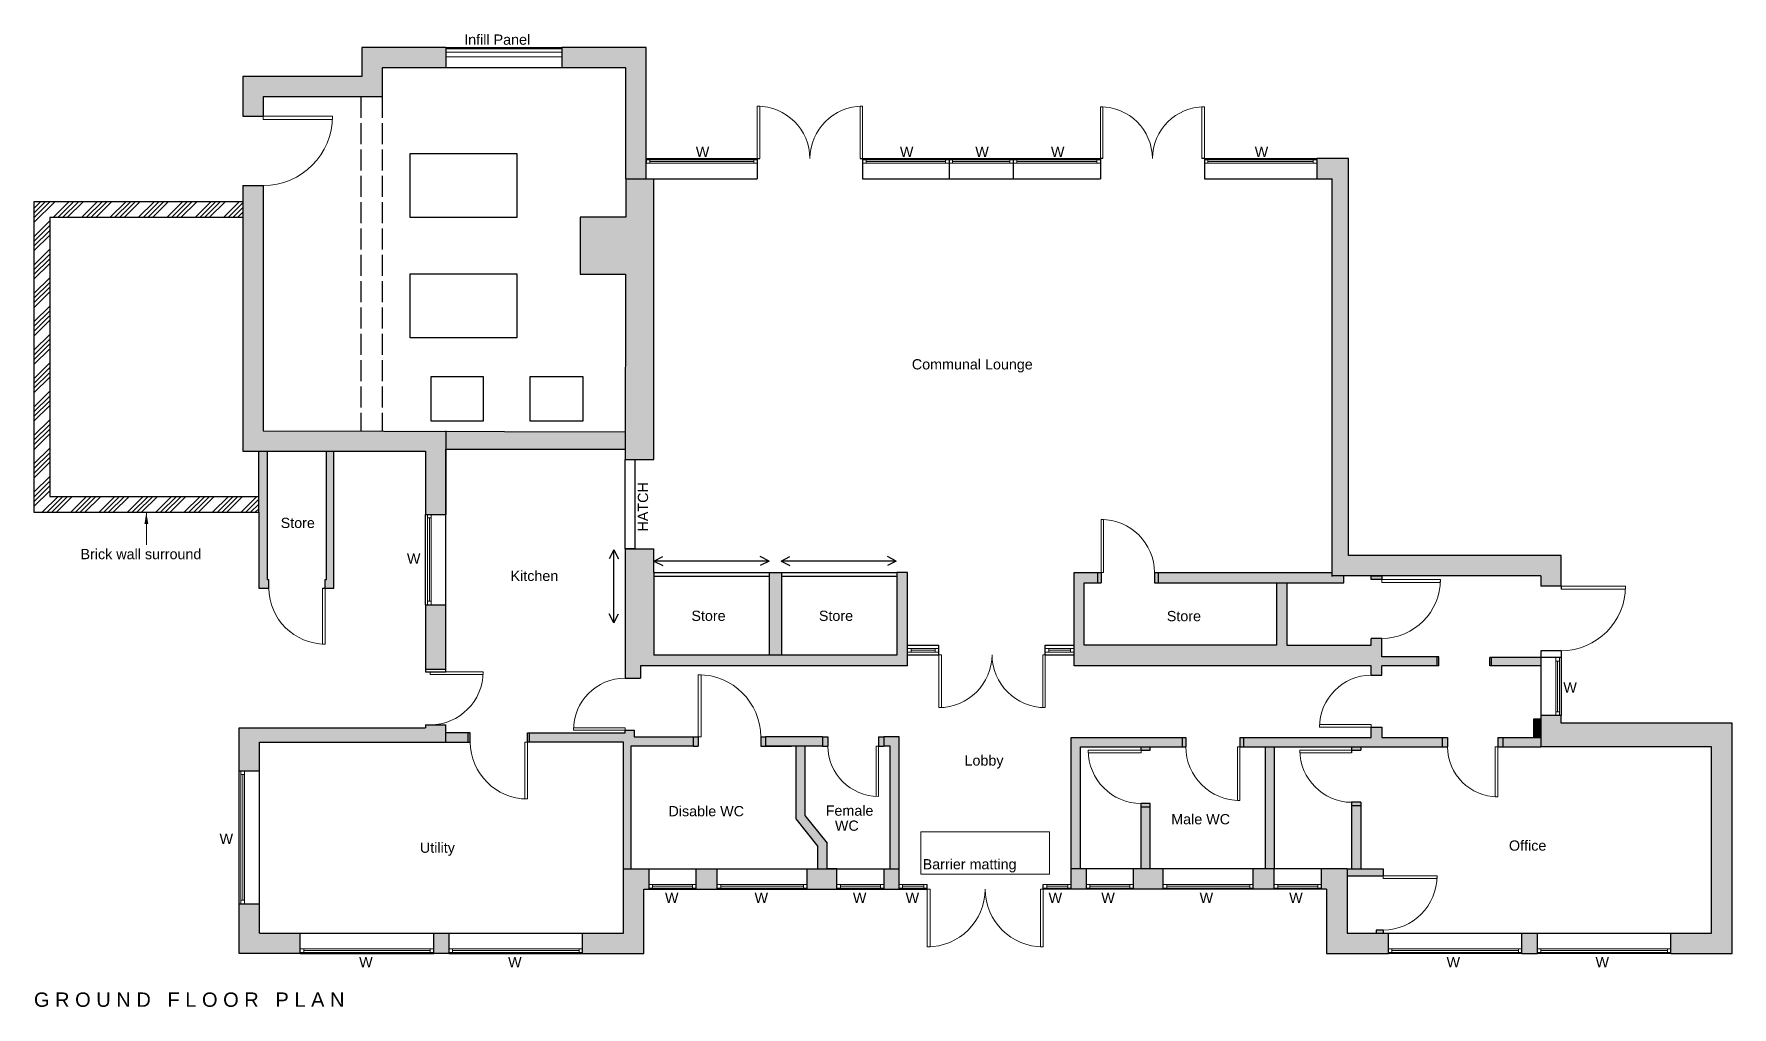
# Model space of a CAD drawing. Extents: x 70894 to 95064, y 56766 to 70615.
import ezdxf
from ezdxf.enums import TextEntityAlignment as Align

# ---------------------------------------------------------------- set-up
doc = ezdxf.new("R2010")
doc.units = 0
doc.header["$LTSCALE"] = 25
doc.header["$MEASUREMENT"] = 0
for name, pattern in [('ACAD_ISO02W100', [15, 12, -3]), ('DASHED', [19.05, 12.7, -6.35]), ('GDI_SOLID_1250_0', [0])]:
    doc.linetypes.add(name, pattern=pattern)
for name, color, linetype, lineweight in [('A-Doors & Frames-G', 7, 'Continuous', 9), ('A-Text', 7, 'Continuous', 9), ('A-Walls-G', 7, 'Continuous', 9)]:
    doc.layers.add(name, color=color, linetype=linetype, lineweight=lineweight)
doc.layers.add('A-Windows', color=178, linetype='Continuous', lineweight=9, true_color=0x000033)
for name, color, linetype in [('ANNOTATIONS', 7, 'Continuous'), ('HATCH', 254, 'Continuous'), ('PLINTHS', 253, 'Continuous'), ('WALLS', 8, 'Continuous')]:
    doc.layers.add(name, color=color, linetype=linetype)
doc.styles.add('Arial', font='arial.ttf')
doc.styles.get("Standard").update_dxf_attribs({"font": 'arial.ttf'})
doc.dimstyles.get("Standard").update_dxf_attribs({"dimtxt": 0.18, "dimasz": 0.18, "dimexe": 0.18, "dimexo": 0.0625, "dimgap": 0.09, "dimtad": 0, "dimtih": 1, "dimtoh": 1, "dimdec": 4, "dimzin": 0, "dimdsep": 46, "dimtxsty": 'STANDARD', "dimcen": 0.09, "dimadec": 0, "dimazin": 0, "dimtfac": 1, "dimtdec": 4, "dimtofl": 0, "dimtmove": 0, "dimatfit": 3, "dimfxl": 1, "dimtolj": 1, "dimtzin": 0, "dimarcsym": 0})

msp = doc.modelspace()

# ---------------------------------------------------------------- hatches: boundary and pattern name
at = {"layer": 'HATCH', "lineweight": 30}
h = msp.add_hatch(color=256, dxfattribs=at)
h.paths.add_polyline_path([(89604, 68842), (89154, 68842), (89154, 68774), (89154, 68552), (89374, 68552), (89374, 62902), (92344, 62902), (92344, 62757), (92634, 62757), (92634, 63192), (89604, 63192)])
h.paths.add_polyline_path([(95064, 60807), (92634, 60807), (92634, 60917), (92344, 60917), (92344, 60470), (94774, 60470), (94774, 57817), (94194, 57817), (94194, 57527), (95064, 57527)])
h.paths.add_polyline_path([(92294, 57817), (92074, 57817), (92074, 57527), (92294, 57527)])
h.paths.add_polyline_path([(90174, 57817), (89584, 57817), (89584, 58732), (89219, 58732), (89219, 58442), (89294, 58442), (89294, 57527), (90174, 57527)])
h.paths.add_polyline_path([(88549, 58732), (88249, 58732), (88249, 58442), (88549, 58442)])
h.paths.add_polyline_path([(86969, 58732), (86544, 58732), (86544, 58442), (86969, 58442)])
h.paths.add_polyline_path([(85874, 58732), (85659, 58732), (85659, 58442), (85874, 58442)])
h.paths.add_polyline_path([(83209, 58732), (82994, 58732), (82994, 58442), (83209, 58442)])
h.paths.add_polyline_path([(82324, 58732), (81899, 58732), (81899, 58442), (82324, 58442)])
h.paths.add_polyline_path([(80619, 58732), (80319, 58732), (80319, 58442), (80619, 58442)])
h.paths.add_polyline_path([(79649, 58732), (79284, 58732), (79284, 57817), (78704, 57817), (78704, 57527), (79574, 57527), (79574, 58442), (79649, 58442)])
h.paths.add_polyline_path([(76804, 57817), (76584, 57817), (76584, 57527), (76804, 57527)])
h.paths.add_polyline_path([(74684, 57817), (74104, 57817), (74104, 58237), (73814, 58237), (73814, 57527), (74684, 57527)])
h.paths.add_polyline_path([(76759, 62492), (76469, 62492), (76469, 61577), (76759, 61577)])
h.paths.add_polyline_path([(76759, 64967), (74159, 64967), (74159, 68457), (73869, 68457), (73869, 64677), (76469, 64677), (76469, 63777), (76759, 63777)])
h.paths.add_polyline_path([(75849, 70132), (76759, 70132), (76759, 70422), (75559, 70422), (75559, 70012), (73869, 70012), (73869, 69447), (74159, 69447), (74159, 69722), (75849, 69722)])
h.paths.add_polyline_path([(79609, 70422), (78409, 70422), (78409, 70132), (79319, 70132), (79319, 68552), (79609, 68552)])
h.paths.add_polyline_path([(74219, 64677), (74094, 64677), (74094, 63807), (74094, 62727), (74199, 62727), (74239, 62727), (74239, 62852), (74219, 62852), (74219, 62990)])
h.paths.add_polyline_path([(75164, 64677), (75059, 64677), (75059, 62990), (75059, 62852), (75039, 62852), (75039, 62727), (75059, 62727), (75164, 62727)])
h.paths.add_polyline_path([(74104, 60127), (74104, 60537), (76759, 60537), (76759, 60782), (76469, 60782), (76469, 60742), (73814, 60742), (73814, 60127)])
h = msp.add_hatch(color=256, dxfattribs=at)
h.paths.add_polyline_path([(79719, 68552), (79319, 68552), (79309, 64557), (79445, 64557), (79719, 64557)])
h.paths.add_polyline_path([(79310, 64954), (76759, 64961), (76759, 64707), (79310, 64707)])
h.paths.add_polyline_path([(79719, 62950), (79719, 63287), (79309, 63287), (79309, 62017), (79309, 61447), (79529, 61447), (79529, 61620), (83329, 61620), (83329, 61780), (83329, 62065), (83329, 62950), (83174, 62950), (83174, 61775), (79719, 61775)])
h.paths.add_polyline_path([(80279, 60610), (79439, 60610), (79439, 60707), (79309, 60707), (79309, 60667), (77949, 60667), (77949, 60537), (79284, 60537), (79284, 58732), (79389, 58732), (79389, 60480), (80279, 60480)])
h.paths.add_polyline_path([(77074, 60667), (76759, 60667), (76759, 60537), (77074, 60537)])
h.paths.add_polyline_path([(77104, 60667), (77074, 60667), (77074, 60537), (77104, 60537)])
h.paths.add_polyline_path([(77949, 60667), (77919, 60667), (77919, 60537), (77949, 60537)])
h.paths.add_polyline_path([(80349, 60610), (80279, 60610), (80279, 60480), (80349, 60480)])
h.paths.add_polyline_path([(82119, 60610), (81309, 60610), (81309, 60480), (81679, 60480), (82119, 60480)])
h.paths.add_polyline_path([(82194, 60610), (82119, 60610), (82119, 60480), (82194, 60480)])
h.paths.add_polyline_path([(81309, 60610), (81239, 60610), (81239, 60480), (81309, 60480)])
h.paths.add_polyline_path([(82989, 60610), (82914, 60610), (82914, 60480), (82989, 60480)])
h.paths.add_polyline_path([(83209, 60610), (82989, 60610), (82989, 60480), (83079, 60480), (83079, 58732), (83209, 58732)])
h.paths.add_polyline_path([(81869, 60480), (81739, 60480), (81739, 59445), (82054, 59053), (82054, 58732), (82184, 58732), (82184, 59099), (81869, 59490)])
h.paths.add_polyline_path([(85844, 62805), (86034, 62805), (86034, 62950), (85699, 62950), (85699, 61620), (89929, 61620), (89929, 61490), (90079, 61490), (90079, 61620), (90869, 61620), (90869, 61750), (90079, 61750), (90079, 62012), (89929, 62012), (89929, 61915), (88729, 61915), (88729, 62805), (88579, 62805), (88579, 61915), (85844, 61915)])
h.paths.add_polyline_path([(89538, 62902), (89374, 62902), (89374, 62950), (86894, 62950), (86894, 62805), (89538, 62805)], flags=17)
h.paths.add_polyline_path([(86894, 62950), (86844, 62950), (86844, 62805), (86894, 62805)], flags=17)
h.paths.add_polyline_path([(86084, 62950), (86034, 62950), (86034, 62805), (86084, 62805)], flags=17)
h.paths.add_polyline_path([(92344, 61740), (91639, 61740), (91639, 61620), (92344, 61620)])
h.paths.add_polyline_path([(91639, 61740), (91619, 61740), (91619, 61620), (91639, 61620)])
h.paths.add_polyline_path([(90889, 61750), (90869, 61750), (90869, 61620), (90889, 61620)])
h.paths.add_polyline_path([(90079, 62902), (89929, 62902), (89929, 62850), (90079, 62850)], flags=17)
h.paths.add_polyline_path([(90939, 60600), (90079, 60600), (90079, 60750), (89929, 60750), (89929, 60600), (88109, 60600), (88109, 60470), (88384, 60470), (90939, 60470)])
h.paths.add_polyline_path([(91014, 60600), (90939, 60600), (90939, 60470), (91014, 60470)])
h.paths.add_polyline_path([(91804, 60600), (91729, 60600), (91729, 60470), (91804, 60470)])
h.paths.add_polyline_path([(92344, 60600), (91804, 60600), (91804, 60470), (92344, 60470)])
h.paths.add_polyline_path([(89779, 59630), (89649, 59630), (89649, 58732), (89779, 58732)])
h.paths.add_polyline_path([(89779, 59680), (89649, 59680), (89649, 59630), (89779, 59630)])
h.paths.add_polyline_path([(89779, 60470), (89649, 60470), (89649, 60420), (89779, 60420)])
h.paths.add_polyline_path([(88549, 60470), (88419, 60470), (88419, 58732), (88549, 58732)])
h.paths.add_polyline_path([(88109, 60600), (88059, 60600), (88059, 60470), (88109, 60470)])
h.paths.add_polyline_path([(87289, 60600), (87239, 60600), (87239, 60470), (87289, 60470)])
h.paths.add_polyline_path([(87239, 60600), (85659, 60600), (85659, 58732), (85789, 58732), (85789, 60470), (87239, 60470)])
h.paths.add_polyline_path([(86784, 60470), (86654, 60470), (86654, 60420), (86784, 60420)], flags=17)
h.paths.add_polyline_path([(86784, 59612), (86654, 59612), (86654, 58732), (86784, 58732)], flags=17)
h.paths.add_polyline_path([(86784, 59662), (86654, 59662), (86654, 59612), (86784, 59612)], flags=17)
at = {"layer": 'HATCH', "lineweight": 5, "ltscale": 5000, "true_color": 0xc7c7c7}
h = msp.add_hatch(dxfattribs=at)
h.set_pattern_fill('ANSI34', color=9, scale=15, style=0)
h.set_pattern_definition([(45, (-46482.26, 380327.62), (-202.05576, 202.05576), []), (45, (-46414.9, 380327.62), (-202.05576, 202.05576), []), (45, (-46347.56, 380327.62), (-202.05576, 202.05576), []), (45, (-46280.2, 380327.62), (-202.05576, 202.05576), [])])
h.paths.add_polyline_path([(71119, 68002), (73869, 68002), (73869, 68227), (70894, 68227), (70894, 63807), (74094, 63807), (74094, 64032), (71119, 64032)])
at = {"layer": 'HATCH', "lineweight": 30}
for points in [[(79318, 68007), (78669, 68007), (78669, 67197), (79316, 67197)], [(81534, 62950), (81359, 62950), (81359, 61775), (81534, 61775)], [(92344, 60870), (92244, 60870), (92244, 60600), (92344, 60600)]]:
    msp.add_hatch(color=256, dxfattribs=at).paths.add_polyline_path(points)
h = msp.add_hatch(color=256, dxfattribs=at)
h.paths.add_polyline_path([(90099, 58732), (89584, 58732), (89584, 58632), (90099, 58632)])
h.paths.add_polyline_path([(90099, 57862), (89999, 57862), (89999, 57817), (90099, 57817)])

# ---------------------------------------------------------------- linework, layer by layer
at = {"layer": 'A-Doors & Frames-G', "linetype": 'Continuous'}
for points in [[(74159, 69447), (75144, 69447), (75143, 69400), (74159, 69400)], [(81189, 68842), (81189, 69588), (81225, 69587), (81225, 68842)], [(82689, 68842), (82689, 69588), (82654, 69587), (82654, 68842)], [(86074, 68842), (86074, 69578), (86109, 69577), (86109, 68842)], [(87554, 68842), (87554, 69578), (87519, 69577), (87519, 68842)], [(86084, 62950), (86084, 63706), (86120, 63706), (86120, 62950)], [(90079, 62850), (90913, 62850), (90912, 62810), (90079, 62810)], [(75039, 62727), (75039, 61932), (75001, 61932), (75001, 62727)], [(92634, 62757), (93549, 62757), (93548, 62714), (92634, 62714)], [(83774, 61780), (83774, 61027), (83810, 61028), (83810, 61780)], [(85289, 61780), (85289, 61027), (85253, 61028), (85253, 61780)], [(76536, 61537), (77287, 61537), (77286, 61501), (76536, 61501)], [(80349, 60610), (80349, 61496), (80392, 61495), (80392, 60610)], [(79309, 60707), (78573, 60707), (78574, 60742), (79309, 60742)], [(89929, 60750), (89193, 60750), (89194, 60786), (89929, 60786)], [(77919, 60537), (77919, 59727), (77881, 59728), (77881, 60537)], [(82914, 60480), (82914, 59764), (82880, 59765), (82880, 60480)], [(88059, 60470), (88059, 59705), (88023, 59705), (88023, 60470)], [(91729, 60470), (91729, 59759), (91695, 59760), (91695, 60470)], [(86654, 60420), (85900, 60420), (85901, 60384), (86654, 60384)], [(89649, 60420), (88913, 60420), (88914, 60385), (89649, 60385)], [(90099, 58632), (90865, 58632), (90864, 58596), (90099, 58596)], [(83609, 58442), (83609, 57622), (83649, 57623), (83649, 58442)], [(85259, 58442), (85259, 57622), (85220, 57623), (85220, 58442)]]:
    msp.add_lwpolyline(points, close=True, dxfattribs=at)
for centre, radius, start, end in [((74154, 69447), 990, 270.3094, 0), ((81189, 68838), 750, 0.3094, 90), ((82689, 68838), 750, 90, 179.6906), ((86074, 68838), 740, 0.3094, 90), ((87554, 68838), 740, 90, 179.6906), ((86084, 62946), 760, 0.3094, 90), ((90075, 62850), 838, 270.3094, 0), ((75039, 62732), 800, 180.3094, 270), ((92629, 62757), 920, 270.3094, 0), ((83774, 61785), 758, 270, 359.6906), ((85289, 61785), 758, 180.3094, 270), ((76532, 61537), 755, 270.3094, 0), ((79313, 60707), 740, 90.3094, 180), ((80349, 60606), 890, 0.3094, 90), ((89933, 60750), 740, 90.3094, 180), ((77919, 60542), 815, 180.3094, 270), ((82914, 60484), 720, 180.3094, 270), ((88059, 60475), 770, 180.3094, 270), ((91729, 60474), 715, 180.3094, 270), ((86658, 60420), 758, 180, 269.6906), ((89653, 60420), 740, 180, 269.6906), ((90095, 58632), 770, 270.3094, 0), ((83609, 58447), 825, 270, 359.6906), ((85259, 58447), 825, 180.3094, 270)]:
    msp.add_arc(centre, radius, start, end, dxfattribs=at)
at = {"layer": 'A-Walls-G', "lineweight": -3, "ltscale": 50}
for p, q in [((76759, 70422), (75559, 70422)), ((75559, 70422), (75559, 70012)), ((76759, 70422), (76759, 70132)), ((76759, 70422), (78409, 70422)), ((76759, 70422), (76759, 70292)), ((79609, 70422), (78409, 70422)), ((78409, 70422), (78409, 70132)), ((79609, 68552), (79609, 70422)), ((79319, 70132), (75849, 70132)), ((75849, 70132), (75849, 69722)), ((79319, 68552), (79319, 70132)), ((75559, 70012), (73869, 70012)), ((73869, 70012), (73869, 69447)), ((75849, 69722), (74159, 69722)), ((74159, 69722), (74159, 69447)), ((73869, 69447), (74159, 69447)), ((79609, 68842), (79609, 68774)), ((79609, 68842), (81189, 68842)), ((79609, 68842), (81189, 68842)), ((81189, 68842), (81189, 68552)), ((81189, 68842), (81225, 68842)), ((82654, 68842), (82689, 68842)), ((82689, 68842), (82689, 68552)), ((82689, 68842), (83919, 68842)), ((83594, 68842), (84834, 68842)), ((83594, 68842), (84834, 68842)), ((83919, 68842), (83919, 68552)), ((83919, 68842), (84834, 68842)), ((84834, 68842), (84834, 68552)), ((84834, 68842), (86074, 68842)), ((84834, 68842), (86074, 68842)), ((86109, 68842), (86074, 68842)), ((86074, 68842), (86074, 68552)), ((87554, 68842), (87519, 68842)), ((87554, 68842), (87554, 68552)), ((87554, 68842), (89154, 68842)), ((89604, 68842), (89154, 68842)), ((89154, 68842), (89154, 68552)), ((89604, 63192), (89604, 68842)), ((73869, 68457), (74159, 68457)), ((73869, 68457), (73869, 64677)), ((74159, 68457), (74159, 64967)), ((79319, 68552), (79318, 68007)), ((79319, 68552), (81189, 68552)), ((79719, 64557), (79719, 68552)), ((82689, 68552), (86074, 68552)), ((87554, 68552), (89374, 68552)), ((89374, 62902), (89374, 68552)), ((89374, 62895), (89374, 68552)), ((73869, 68227), (70894, 68227)), ((70894, 68227), (70894, 63807)), ((73869, 68002), (71119, 68002)), ((71119, 68002), (71119, 64032)), ((79318, 68007), (78669, 68007)), ((78669, 68007), (78669, 67197)), ((78669, 67197), (79316, 67197)), ((79316, 67197), (79309, 64557)), ((74159, 64967), (79310, 64954)), ((76759, 64967), (76759, 63777)), ((73869, 64677), (76469, 64677)), ((74094, 63807), (74094, 64677)), ((74219, 62990), (74219, 64677)), ((75059, 62990), (75059, 64677)), ((75164, 62727), (75164, 64677)), ((76469, 64677), (76469, 63777)), ((76759, 63777), (76759, 64707)), ((76759, 64707), (79309, 64707)), ((79309, 64557), (79719, 64557)), ((71119, 64032), (74094, 64032)), ((70894, 63807), (74094, 63807)), ((74094, 63807), (74094, 62727)), ((76469, 63777), (76759, 63777)), ((76469, 62492), (76469, 63777)), ((76759, 61537), (76759, 63777)), ((79148, 63274), (79084, 63147)), ((79148, 62233), (79148, 63274)), ((79148, 63274), (79213, 63147)), ((79309, 63287), (79719, 63287)), ((79309, 63287), (79309, 62017)), ((79719, 62950), (79719, 63287)), ((79719, 63113), (79846, 63177)), ((81359, 63113), (79719, 63113)), ((79719, 63113), (79846, 63049)), ((81359, 63113), (81233, 63177)), ((81359, 63113), (81233, 63049)), ((81528, 63113), (81654, 63177)), ((83168, 63113), (81528, 63113)), ((81528, 63113), (81654, 63049)), ((83168, 63113), (83041, 63177)), ((83168, 63113), (83041, 63049)), ((92634, 63192), (89604, 63192)), ((92634, 62757), (92634, 63192)), ((74219, 62852), (74219, 62990)), ((74219, 62852), (74239, 62852)), ((74239, 62727), (74239, 62852)), ((75039, 62727), (75039, 62852)), ((75039, 62852), (75059, 62852)), ((75059, 62852), (75059, 62990)), ((79719, 62950), (79719, 61775)), ((79719, 62950), (81359, 62950)), ((79719, 62900), (81359, 62900)), ((81359, 62950), (81359, 61775)), ((81359, 62950), (81534, 62950)), ((81534, 62950), (81534, 61775)), ((81534, 62950), (83174, 62950)), ((81534, 62900), (83174, 62900)), ((83329, 62950), (83174, 62950)), ((83174, 62950), (83174, 61775)), ((83329, 61915), (83329, 62950)), ((85699, 61620), (85699, 62950)), ((85699, 62950), (86084, 62950)), ((86034, 62950), (86034, 62805)), ((86084, 62950), (86084, 62805)), ((86844, 62950), (86844, 62805)), ((86844, 62950), (86894, 62950)), ((86894, 62950), (86894, 62805)), ((86894, 62950), (89374, 62950)), ((92344, 62902), (89374, 62902)), ((89538, 62805), (89538, 62902)), ((92344, 62902), (92344, 62757)), ((74094, 62727), (74199, 62727)), ((74199, 62727), (74239, 62727)), ((75001, 62727), (75059, 62727)), ((75059, 62727), (75164, 62727)), ((85844, 61915), (85844, 62805)), ((85844, 62805), (86084, 62805)), ((86844, 62805), (86894, 62805)), ((86844, 62805), (89538, 62805)), ((88579, 62805), (88579, 61915)), ((88729, 62805), (88729, 61915)), ((92634, 62757), (92344, 62757)), ((92634, 62757), (92634, 62714)), ((76469, 62492), (76759, 62492)), ((76469, 62492), (76469, 61577)), ((79148, 62233), (79084, 62360)), ((79148, 62233), (79213, 62360)), ((79309, 62017), (79309, 61447)), ((83329, 61620), (83329, 62065)), ((83329, 61915), (83774, 61915)), ((83774, 61780), (83774, 61915)), ((85289, 61780), (85289, 61915)), ((85289, 61915), (85699, 61915)), ((88579, 61915), (85844, 61915)), ((88729, 61915), (89929, 61915)), ((90079, 62012), (89929, 62012)), ((89929, 61915), (89929, 62012)), ((90079, 61750), (90079, 62012)), ((83174, 61775), (79719, 61775)), ((83329, 61620), (83329, 61780)), ((83329, 61780), (83774, 61780)), ((85289, 61780), (85699, 61780)), ((90889, 61750), (90079, 61750)), ((90869, 61620), (90869, 61750)), ((90889, 61620), (90889, 61750)), ((92634, 61740), (91619, 61740)), ((91619, 61620), (91619, 61740)), ((91639, 61620), (91639, 61740)), ((92344, 61837), (92344, 60470)), ((92634, 61837), (92344, 61837)), ((92634, 61837), (92634, 60917)), ((76469, 61577), (76759, 61577)), ((76469, 61577), (76469, 61539)), ((76469, 61537), (76759, 61537)), ((79309, 61447), (79529, 61447)), ((83329, 61620), (79529, 61620)), ((79529, 61620), (79529, 61447)), ((89929, 61620), (85699, 61620)), ((89929, 61490), (89929, 61620)), ((89929, 61490), (90079, 61490)), ((90889, 61620), (90079, 61620)), ((90079, 61490), (90079, 61620)), ((92344, 61620), (91619, 61620)), ((92634, 60917), (92344, 60917)), ((92634, 60807), (92634, 60917)), ((73814, 60742), (76469, 60742)), ((73814, 60127), (73814, 60742)), ((76469, 60782), (76759, 60782)), ((76469, 60782), (76469, 60742)), ((76759, 60537), (76759, 60782)), ((77104, 60667), (76759, 60667)), ((77074, 60537), (77074, 60667)), ((77104, 60537), (77104, 60667)), ((77919, 60537), (77919, 60667)), ((77919, 60667), (79309, 60667)), ((77949, 60537), (77949, 60667)), ((79309, 60667), (79309, 60707)), ((79309, 60707), (79439, 60707)), ((79439, 60707), (79439, 60610)), ((89929, 60600), (89929, 60750)), ((89929, 60750), (90079, 60750)), ((90079, 60750), (90079, 60600)), ((92244, 60600), (92244, 60870)), ((92244, 60870), (92344, 60870)), ((95064, 60807), (92634, 60807)), ((95064, 57527), (95064, 60807)), ((74104, 60537), (76759, 60537)), ((74104, 60127), (74104, 60537)), ((76759, 60537), (77104, 60537)), ((79284, 60537), (77919, 60537)), ((79284, 57817), (79284, 60537)), ((80279, 60480), (79389, 60480)), ((79389, 60480), (79389, 58732)), ((79439, 60610), (80279, 60610)), ((80279, 60610), (80279, 60480)), ((80279, 60610), (80349, 60610)), ((80279, 60480), (80349, 60480)), ((80349, 60610), (80349, 60480)), ((81239, 60610), (81239, 60480)), ((81239, 60610), (81309, 60610)), ((81239, 60480), (81679, 60480)), ((82119, 60610), (81309, 60610)), ((81309, 60610), (81309, 60480)), ((82119, 60480), (81309, 60480)), ((81739, 60480), (81739, 59445)), ((82119, 60480), (81869, 60480)), ((81869, 60480), (81869, 59490)), ((82119, 60610), (82119, 60480)), ((82119, 60610), (82194, 60610)), ((82119, 60480), (82194, 60480)), ((82194, 60610), (82194, 60480)), ((82914, 60610), (82914, 60480)), ((82914, 60610), (82989, 60610)), ((82914, 60480), (82989, 60480)), ((83209, 60610), (82989, 60610)), ((82989, 60610), (82989, 60480)), ((83079, 60480), (82989, 60480)), ((83079, 58732), (83079, 60480)), ((83209, 58510), (83209, 60610)), ((85659, 58510), (85659, 60600)), ((85659, 60600), (87289, 60600)), ((85789, 58732), (85789, 60470)), ((85789, 60470), (87289, 60470)), ((86654, 60420), (86654, 60470)), ((86784, 60420), (86784, 60470)), ((87239, 60600), (87239, 60470)), ((87289, 60600), (87289, 60470)), ((88059, 60600), (88059, 60470)), ((88059, 60600), (89929, 60600)), ((88059, 60470), (90939, 60470)), ((88059, 60470), (88384, 60470)), ((88109, 60600), (88109, 60470)), ((88419, 60470), (88419, 58732)), ((88549, 60470), (88549, 58732)), ((89649, 60470), (89649, 60385)), ((89779, 60470), (89779, 60420)), ((89779, 60470), (89779, 60420)), ((90079, 60600), (91014, 60600)), ((90939, 60600), (90939, 60470)), ((90939, 60470), (91014, 60470)), ((91014, 60600), (91014, 60470)), ((91729, 60600), (91729, 60470)), ((91729, 60600), (92344, 60600)), ((91729, 60470), (92344, 60470)), ((91804, 60600), (91804, 60470)), ((94774, 60470), (92344, 60470)), ((94774, 57817), (94774, 60470)), ((86654, 60420), (86784, 60420)), ((89649, 60420), (89779, 60420)), ((73814, 60127), (74104, 60127)), ((73814, 58237), (73814, 60127)), ((74104, 58237), (74104, 60127)), ((81869, 59490), (82184, 59099)), ((86654, 58732), (86654, 59662)), ((86784, 59662), (86654, 59662)), ((86784, 59612), (86654, 59612)), ((86784, 58732), (86784, 59662)), ((86784, 58732), (86784, 59612)), ((89649, 59680), (89649, 58732)), ((89779, 59680), (89649, 59680)), ((89779, 59630), (89649, 59630)), ((89779, 59680), (89779, 58814)), ((89779, 59680), (89779, 59630)), ((89779, 59630), (89779, 58732)), ((81739, 59445), (82054, 59053)), ((82054, 58732), (82054, 59053)), ((82184, 58732), (82184, 59099)), ((79284, 57817), (79284, 58732)), ((79284, 58732), (80319, 58732)), ((79649, 58442), (79649, 58732)), ((80319, 58442), (80319, 58732)), ((80319, 58732), (81899, 58732)), ((80619, 58442), (80619, 58732)), ((81899, 58442), (81899, 58732)), ((81899, 58732), (83209, 58732)), ((82324, 58732), (82184, 58732)), ((82324, 58442), (82324, 58732)), ((82994, 58442), (82994, 58732)), ((83209, 58442), (83209, 58732)), ((83609, 58442), (83609, 58510)), ((85259, 58442), (85259, 58510)), ((85259, 58442), (85259, 58510)), ((89584, 58732), (85659, 58732)), ((85659, 58442), (85659, 58732)), ((85874, 58442), (85874, 58732)), ((86544, 58442), (86544, 58732)), ((86969, 58732), (86784, 58732)), ((86969, 58442), (86969, 58732)), ((88249, 58442), (88249, 58732)), ((88549, 58442), (88549, 58732)), ((89219, 58442), (89219, 58732)), ((89584, 58732), (89584, 57817)), ((89584, 58732), (90099, 58732)), ((89584, 58632), (90099, 58632)), ((90099, 58732), (90099, 58632)), ((79574, 57527), (79574, 58442)), ((79574, 58442), (79649, 58442)), ((79649, 58442), (80319, 58442)), ((80319, 58442), (80619, 58442)), ((80619, 58442), (81899, 58442)), ((81899, 58442), (82324, 58442)), ((82324, 58442), (82994, 58442)), ((82994, 58442), (83209, 58442)), ((83209, 58442), (83609, 58442)), ((85659, 58442), (85259, 58442)), ((85874, 58442), (85659, 58442)), ((86544, 58442), (85874, 58442)), ((86969, 58442), (86544, 58442)), ((88249, 58442), (86969, 58442)), ((88549, 58442), (88249, 58442)), ((89219, 58442), (88549, 58442)), ((89294, 58442), (89219, 58442)), ((89294, 58442), (89294, 57527)), ((73814, 57527), (73814, 58237)), ((73814, 58237), (74104, 58237)), ((74104, 57817), (74104, 58237)), ((74104, 57817), (76584, 57817)), ((74684, 57527), (74684, 57817)), ((75934, 57817), (76804, 57817)), ((76584, 57527), (76584, 57817)), ((76584, 57527), (76584, 57817)), ((76804, 57527), (76804, 57817)), ((76804, 57817), (79284, 57817)), ((78704, 57527), (78704, 57817)), ((78704, 57527), (78704, 57817)), ((89584, 57817), (90174, 57817)), ((89999, 57862), (89999, 57817)), ((90099, 57862), (89999, 57862)), ((90099, 57862), (90099, 57817)), ((90174, 57527), (90174, 57817)), ((90174, 57817), (92074, 57817)), ((92074, 57527), (92074, 57817)), ((92074, 57817), (92294, 57817)), ((92294, 57527), (92294, 57817)), ((92294, 57817), (94194, 57817)), ((94194, 57527), (94194, 57817)), ((94194, 57817), (94774, 57817)), ((74684, 57527), (73814, 57527)), ((74684, 57527), (76584, 57527)), ((76804, 57527), (76584, 57527)), ((76804, 57527), (78704, 57527)), ((78704, 57527), (76804, 57527)), ((78704, 57527), (78704, 57527)), ((78704, 57527), (79574, 57527)), ((89294, 57527), (90174, 57527)), ((92074, 57527), (90174, 57527)), ((92074, 57527), (92294, 57527)), ((94194, 57527), (92294, 57527)), ((94194, 57527), (95064, 57527))]:
    msp.add_line(p, q, dxfattribs=at)
for points in [[(79309, 64557), (79445, 64557), (79445, 63287), (79309, 63287)], [(90079, 62850), (89929, 62850), (89929, 62902), (90079, 62902)]]:
    msp.add_lwpolyline(points, close=True, dxfattribs=at)
at = {"layer": 'A-Walls-G', "color": 9, "linetype": 'DASHED', "lineweight": 9, "ltscale": 20, "true_color": 0xc2c2c2}
msp.add_lwpolyline([(83519, 58656), (85349, 58656), (85349, 59261), (83519, 59261)], close=True, dxfattribs=at)
at = {"layer": 'A-Windows'}
for p, q in [((78409, 70405), (76759, 70405)), ((78409, 70357), (76759, 70357)), ((78409, 70292), (76759, 70292)), ((81189, 68825), (79624, 68825)), ((81189, 68774), (79624, 68774)), ((81139, 68800), (79659, 68800)), ((83919, 68825), (82704, 68825)), ((83919, 68774), (82704, 68774)), ((83869, 68800), (82739, 68800)), ((84834, 68825), (83934, 68825)), ((84834, 68774), (83934, 68774)), ((84784, 68800), (83969, 68800)), ((86074, 68825), (84849, 68825)), ((86074, 68774), (84849, 68774)), ((86024, 68800), (84884, 68800)), ((89154, 68825), (87569, 68825)), ((89154, 68774), (87569, 68774)), ((89104, 68800), (87604, 68800)), ((76496, 63777), (76496, 62507)), ((76522, 63727), (76522, 62542)), ((76547, 63777), (76547, 62507)), ((83729, 61869), (83344, 61869)), ((83729, 61817), (83344, 61817)), ((83724, 61843), (83379, 61843)), ((85334, 61869), (85684, 61869)), ((85334, 61817), (85684, 61817)), ((85339, 61843), (85649, 61843)), ((92556, 60917), (92556, 61725)), ((92581, 60967), (92581, 61690)), ((92607, 60917), (92607, 61725)), ((73841, 60127), (73841, 58252)), ((73867, 60077), (73867, 58287)), ((73892, 60127), (73892, 58252)), ((80319, 58510), (79664, 58510)), ((81899, 58510), (80634, 58510)), ((82994, 58510), (82339, 58510)), ((83609, 58510), (83224, 58510)), ((85259, 58510), (85644, 58510)), ((85874, 58510), (86529, 58510)), ((86969, 58510), (88234, 58510)), ((88549, 58510), (89204, 58510)), ((80319, 58459), (79664, 58459)), ((80269, 58485), (79699, 58485)), ((81899, 58459), (80634, 58459)), ((81849, 58485), (80669, 58485)), ((82994, 58459), (82339, 58459)), ((82944, 58485), (82374, 58485)), ((83609, 58459), (83224, 58459)), ((83559, 58485), (83259, 58485)), ((85259, 58459), (85644, 58459)), ((85309, 58485), (85609, 58485)), ((85874, 58459), (86529, 58459)), ((85924, 58485), (86494, 58485)), ((86969, 58459), (88234, 58459)), ((87019, 58485), (88199, 58485)), ((88549, 58459), (89204, 58459)), ((88599, 58485), (89169, 58485)), ((74684, 57595), (76569, 57595)), ((74684, 57544), (76569, 57544)), ((74734, 57570), (76534, 57570)), ((76804, 57595), (78689, 57595)), ((76804, 57544), (78689, 57544)), ((76854, 57570), (78654, 57570)), ((90174, 57595), (92059, 57595)), ((90174, 57544), (92059, 57544)), ((90224, 57570), (92024, 57570)), ((92294, 57595), (94179, 57595)), ((92294, 57544), (94179, 57544)), ((92344, 57570), (94144, 57570))]:
    msp.add_line(p, q, dxfattribs=at)
for points in [[(79609, 68774), (79659, 68774), (79659, 68825), (79609, 68825)], [(81189, 68774), (81139, 68774), (81139, 68825), (81189, 68825)], [(82689, 68774), (82739, 68774), (82739, 68825), (82689, 68825)], [(83919, 68774), (83869, 68774), (83869, 68825), (83919, 68825)], [(83919, 68774), (83969, 68774), (83969, 68825), (83919, 68825)], [(84834, 68774), (84784, 68774), (84784, 68825), (84834, 68825)], [(84834, 68774), (84884, 68774), (84884, 68825), (84834, 68825)], [(86074, 68774), (86024, 68774), (86024, 68825), (86074, 68825)], [(87554, 68774), (87604, 68774), (87604, 68825), (87554, 68825)], [(89154, 68774), (89104, 68774), (89104, 68825), (89154, 68825)], [(76547, 63777), (76547, 63727), (76496, 63727), (76496, 63777)], [(76547, 62492), (76547, 62542), (76496, 62542), (76496, 62492)], [(83329, 61869), (83379, 61869), (83379, 61817), (83329, 61817)], [(83774, 61869), (83724, 61869), (83724, 61817), (83774, 61817)], [(85289, 61869), (85339, 61869), (85339, 61817), (85289, 61817)], [(85699, 61869), (85649, 61869), (85649, 61817), (85699, 61817)], [(92556, 61740), (92556, 61690), (92607, 61690), (92607, 61740)], [(92556, 60917), (92556, 60967), (92607, 60967), (92607, 60917)], [(73892, 60127), (73892, 60077), (73841, 60077), (73841, 60127)], [(79649, 58510), (79699, 58510), (79699, 58459), (79649, 58459)], [(80319, 58510), (80269, 58510), (80269, 58459), (80319, 58459)], [(80619, 58510), (80669, 58510), (80669, 58459), (80619, 58459)], [(81899, 58510), (81849, 58510), (81849, 58459), (81899, 58459)], [(82324, 58510), (82374, 58510), (82374, 58459), (82324, 58459)], [(82994, 58510), (82944, 58510), (82944, 58459), (82994, 58459)], [(83209, 58510), (83259, 58510), (83259, 58459), (83209, 58459)], [(83609, 58510), (83559, 58510), (83559, 58459), (83609, 58459)], [(85259, 58510), (85309, 58510), (85309, 58459), (85259, 58459)], [(85659, 58510), (85609, 58510), (85609, 58459), (85659, 58459)], [(85874, 58510), (85924, 58510), (85924, 58459), (85874, 58459)], [(86544, 58510), (86494, 58510), (86494, 58459), (86544, 58459)], [(86969, 58510), (87019, 58510), (87019, 58459), (86969, 58459)], [(88249, 58510), (88199, 58510), (88199, 58459), (88249, 58459)], [(88549, 58510), (88599, 58510), (88599, 58459), (88549, 58459)], [(89219, 58510), (89169, 58510), (89169, 58459), (89219, 58459)], [(73892, 58237), (73892, 58287), (73841, 58287), (73841, 58237)], [(74684, 57595), (74734, 57595), (74734, 57544), (74684, 57544)], [(76584, 57595), (76534, 57595), (76534, 57544), (76584, 57544)], [(76804, 57595), (76854, 57595), (76854, 57544), (76804, 57544)], [(78704, 57595), (78654, 57595), (78654, 57544), (78704, 57544)], [(90174, 57595), (90224, 57595), (90224, 57544), (90174, 57544)], [(92074, 57595), (92024, 57595), (92024, 57544), (92074, 57544)], [(92294, 57595), (92344, 57595), (92344, 57544), (92294, 57544)], [(94194, 57595), (94144, 57595), (94144, 57544), (94194, 57544)]]:
    msp.add_lwpolyline(points, close=True, dxfattribs=at)
at = {"layer": 'PLINTHS'}
for p, q in [((76249, 68002), (76249, 68912)), ((76249, 68912), (77769, 68912)), ((77769, 68912), (77769, 68002)), ((77769, 68002), (76249, 68002)), ((76249, 66292), (76249, 67202)), ((76249, 67202), (77769, 67202)), ((77769, 67202), (77769, 66292)), ((77769, 66292), (76249, 66292)), ((76549, 65102), (76549, 65742)), ((76549, 65742), (77289, 65742)), ((77289, 65742), (77289, 65102)), ((77959, 65102), (77959, 65742)), ((77959, 65742), (78709, 65742)), ((78709, 65742), (78709, 65102)), ((77289, 65102), (76549, 65102)), ((78709, 65102), (77959, 65102))]:
    msp.add_line(p, q, dxfattribs=at)
at = {"layer": 'WALLS', "linetype": 'ACAD_ISO02W100'}
for p, q in [((75549, 69722), (75549, 64964)), ((75849, 69722), (75849, 64963))]:
    msp.add_line(p, q, dxfattribs=at)

# ---------------------------------------------------------------- texts
at = {"layer": 'A-Text', "linetype": 'GDI_SOLID_1250_0', "style": 'Arial'}
for s, height, p in [('Infill Panel', 145.8, (77018, 70418)), ('W', 146, (80315, 68821)), ('W', 146, (83220, 68821)), ('W', 146, (84293, 68821)), ('W', 146, (85370, 68821)), ('W', 146, (88270, 68821)), ('Communal Lounge', 145.8, (83390, 65797)), ('Store', 145.8, (74406, 63540)), ('Brick wall surround', 145.8, (71557, 63096)), ('W', 146, (76203, 63032)), ('Kitchen', 145.8, (77678, 62786)), ('Store', 145.8, (80252, 62218)), ('Store', 145.8, (82067, 62218)), ('Store', 145.8, (87019, 62214)), ('W', 146, (92663, 61198)), ('Lobby', 145.8, (84140, 60159)), ('Disable WC', 145.8, (79926, 59437)), ('Female ', 145.8, (82164, 59445)), ('Male WC', 145.8, (87082, 59323)), ('W', 146, (73536, 59044)), ('WC', 145.8, (82295, 59231)), ('Utility', 145.8, (76388, 58918)), ('Office', 145.8, (91889, 58948)), ('W', 146, (79876, 58204)), ('W', 146, (81151, 58204)), ('W', 146, (82551, 58204)), ('W', 146, (83301, 58204)), ('W', 146, (85336, 58204)), ('W', 146, (86086, 58204)), ('W', 146, (87486, 58204)), ('W', 146, (88761, 58204)), ('W', 146, (75523, 57288)), ('W', 146, (77643, 57288)), ('W', 146, (91001, 57289)), ('W', 146, (93121, 57289)), ('G R O U N D   F L O O R   P L A N ', 204.12, (70894, 56708))]:
    msp.add_text(s, height=height, dxfattribs=at).set_placement(p, align=Align.BOTTOM_LEFT)
msp.add_text('HATCH', height=145.8, rotation=90, dxfattribs=at).set_placement((79679, 63534), align=Align.BOTTOM_LEFT)
at = {"layer": 'A-Text', "color": 9, "linetype": 'GDI_SOLID_1250_0', "true_color": 0xc2c2c2, "style": 'Arial'}
msp.add_text('Barrier matting ', height=145.8, dxfattribs=at).set_placement((83544, 58682), align=Align.BOTTOM_LEFT)

# ---------------------------------------------------------------- leaders
at = {"layer": 'ANNOTATIONS', "color": 1, "lineweight": 9, "ltscale": 50}
msp.add_leader([(72494, 63807), (72494, 63346)], dimstyle='Standard', override={"dimtxt": 200, "dimasz": 165, "dimexe": 200, "dimexo": 200, "dimgap": 40, "dimtad": 0, "dimtih": 0, "dimtoh": 0, "dimdec": 0, "dimzin": 1, "dimcen": 200, "dimdle": 200, "dimclrd": 256, "dimclre": 256, "dimclrt": 256, "dimtdec": 0, "dimtofl": 1, "dimfxl": 100, "dimlwd": 9, "dimlwe": -1}, dxfattribs=at)

doc.saveas('drawing.dxf')
